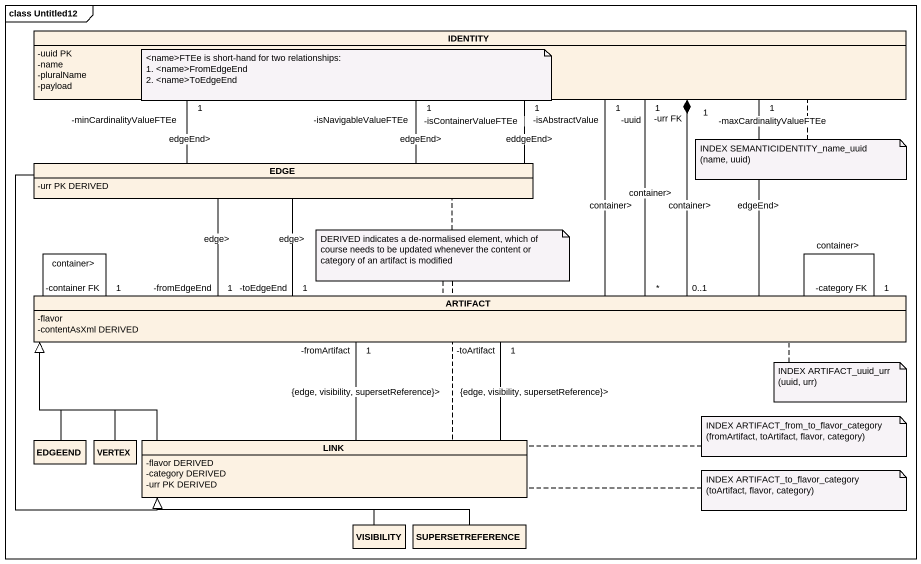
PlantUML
@startuml
mainframe class Untitled12
hide circle
hide empty members
skinparam classAttributeIconSize 0
class IDENTITY {
  -uuid PK
  -name
  -pluralName
  -payload
}
class EDGE {
  -urr PK DERIVED
}
class "ARTIFACT" as ARTIFACT_ {
  -flavor
  -contentAsXml DERIVED
}
class EDGEEND
class VERTEX
class LINK {
  -flavor DERIVED
  -category DERIVED
  -urr PK DERIVED
}
class VISIBILITY
class SUPERSETREFERENCE
EDGE -up- "-minCardinalityValueFTEe\n1" IDENTITY : edgeEnd>
EDGE -up- "-isNavigableValueFTEe\n1" IDENTITY : edgeEnd>
EDGE -up- "-isContainerValueFTEe\n1" IDENTITY : eddgeEnd>
EDGE -- "-toEdgeEnd\n1" ARTIFACT_ : edge>
EDGE -- "-fromEdgeEnd\n1" ARTIFACT_ : edge>
EDGE --|> LINK
ARTIFACT_ "0..1" -up-* "1\n-urr FK" IDENTITY : container>
ARTIFACT_ "*" -up- "1\n-uuid" IDENTITY : container>
ARTIFACT_ -up- "-maxCardinalityValueFTEe\n1" IDENTITY : edgeEnd>
ARTIFACT_ -up- "-isAbstractValue\n1" IDENTITY : container>
ARTIFACT_ -- "-category FK\n1" ARTIFACT_ : container>
ARTIFACT_ -- "-container FK\n1" ARTIFACT_ : container>
EDGEEND -right-|> ARTIFACT_
VERTEX -right-|> ARTIFACT_
LINK -up-|> ARTIFACT_
LINK -up- "-fromArtifact\n1" ARTIFACT_ : {edge, visibility, supersetReference}>
LINK -up- "-toArtifact\n1" ARTIFACT_ : {edge, visibility, supersetReference}>
VISIBILITY -up-|> LINK
SUPERSETREFERENCE -left-|> LINK
note as N1
  <name>FTEe is short-hand for two relationships:
  1. <name>FromEdgeEnd
  2. <name>ToEdgeEnd
end note
note right of IDENTITY : INDEX SEMANTICIDENTITY_name_uuid (name, uuid)
note as N3
  DERIVED indicates a de-normalised element, which of course needs to be updated whenever the content or category of an artifact is modified
end note
N3 .. EDGE
N3 .. ARTIFACT_
N3 .. LINK
note right of ARTIFACT_ : INDEX ARTIFACT_uuid_urr (uuid, urr)
note right of LINK
  INDEX ARTIFACT_from_to_flavor_category
  (fromArtifact, toArtifact, flavor, category)
end note
note right of LINK
  INDEX ARTIFACT_to_flavor_category
  (toArtifact, flavor, category)
end note
@enduml
